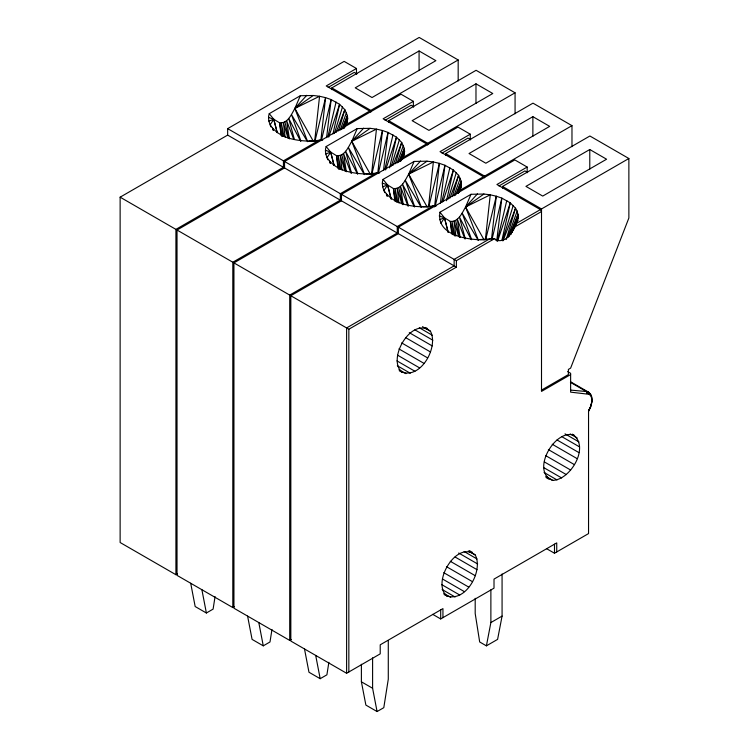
<?xml version="1.0" encoding="UTF-8"?>
<svg xmlns="http://www.w3.org/2000/svg" width="749" height="749" viewBox="0 0 749 749"><rect width="100%" height="100%" fill="white"/><g stroke="black" fill="none" stroke-linecap="round" stroke-linejoin="round"><path stroke-width="1.12" d="M402.26 372.525C386.119 359.192 411.978 315.881 430.46 331.264C439.148 347.789 419.168 382.187 399.264 370.792M447.069 596.27C430.928 582.947 456.787 539.636 475.259 555.018C483.948 571.543 463.977 605.941 444.073 594.547M574.343 435.328C554.728 428.016 530.152 472.057 552.706 480.371C570.794 479.969 590.558 446.001 572.339 434.177M314.702 140.934L319.561 96.275L313.222 95.488L300.312 95.732L269.247 113.67C267.59 118.192 269.153 122.799 271.035 126.956M371.598 173.787L376.457 129.128L370.128 128.332L357.217 128.585L326.143 146.523C324.486 151.045 326.049 155.642 327.931 159.809M428.503 206.64L433.353 161.971L427.024 161.185L414.113 161.438L383.048 179.376C381.391 183.898 382.954 188.495 384.836 192.652M485.399 239.493L490.258 194.824L483.92 194.038L471.018 194.291L439.944 212.229C436.021 235.673 468.34 240.157 485.165 239.802M320.89 140.063L325.581 97.651L319.561 96.275L294.872 108.446C291.53 114.12 287.756 123.697 279.63 122.845L273.778 119.26L268.498 117.387M377.796 172.916L382.486 130.495L376.457 129.128L351.777 141.299C348.425 146.973 344.652 156.55 336.535 155.698L330.683 152.113L325.403 150.24M434.57 206.911L439.382 163.348L433.353 161.971L408.673 174.143C405.331 179.816 401.558 189.394 393.431 188.551L387.579 184.966L382.299 183.093M491.466 239.764L496.287 196.201L490.258 194.824L465.578 206.996C462.227 212.669 458.454 222.247 450.336 221.404L444.485 217.819L439.204 215.946M326.592 137.666L331.142 99.57L325.581 97.651L314.992 141.009M383.488 170.519L388.038 132.423L382.486 130.495L371.897 173.852M440.393 203.372L444.943 165.267L439.382 163.348L428.793 206.705M496.737 240.841L501.839 198.12L496.287 196.201L485.698 239.558M215.066 596.597L213.1 609.115L206.378 613L195.171 606.531L190.695 583.246M271.971 629.45L269.996 641.968L263.274 645.844L252.076 639.384L247.591 616.099M328.867 662.303L326.901 674.821L320.179 678.697L308.972 672.237L304.497 648.952M475.194 598.301L475.194 613.515L479.678 641.968L486.401 645.844L490.876 622.569L490.876 589.8M502.073 573.977L502.073 616.099L497.598 639.384L486.401 645.844M332.959 133.912L339.587 104.298L331.142 99.57L321.461 140.138M389.611 167.898L396.483 137.151L388.038 132.423L378.367 172.991M446.507 200.751L453.379 170.004L444.943 165.267L435.263 205.844M501.886 240.429L510.284 202.857L501.839 198.12L491.896 239.82M327.875 136.795L336.086 101.986M384.771 169.648L392.982 134.839M441.667 202.502L449.877 167.692M497.242 240.972L506.783 200.545M338.511 130.897L344.83 109.635L339.587 104.298L328.736 137.076M395.406 163.75L401.726 142.488L396.483 137.151L385.641 169.929M452.312 196.594L458.631 175.332L453.379 170.004L442.902 201.687M506.221 239.521L515.527 208.185L510.284 202.857L497.636 241.094M334.447 133.313L342.518 106.864M391.343 166.166L399.414 139.717M448.248 199.019L456.319 172.57M502.457 240.691L513.215 205.423M590.661 406.042C592.412 401.623 592.927 395.397 588.677 392.233L570.747 381.887M510.884 234.315L518.374 217.201L517.175 211.106L515.527 208.185L503.019 240.794M342.78 128.641L347.424 115.58L344.83 109.635L336.067 132.461M399.676 161.494L404.329 148.424L401.726 142.488L392.972 165.314M456.965 193.261L461.225 181.277L458.631 175.332L449.868 198.157M511.155 233.735L518.13 214.13L508.786 236.75M340.149 130.167L346.478 112.556M397.054 163.02L403.374 145.409M453.95 195.863L460.27 178.253M507.691 237.527L517.175 211.106M343.931 128.219L347.667 118.651L347.424 115.58L341.647 129.577M400.827 161.072L404.572 151.495L404.329 148.424L398.543 162.43M458.978 190.733L461.468 184.348L461.225 181.277L455.448 195.283M513.795 228.904L518.374 217.201C515.658 226.9 508.402 244.661 495.267 239.839M307.67 141.673L294.872 108.446L300.312 95.732M364.566 174.526L351.777 141.299L357.217 128.585M421.462 207.37L408.673 174.143L414.113 161.438M478.368 240.223L465.578 206.996L471.018 194.291M343.173 128.641L347.667 118.651L347.199 121.703L344.493 127.452M400.078 161.494L404.572 151.495L404.095 154.556L401.398 160.305M457.424 193.345L461.468 184.348L461 187.409L458.294 193.148M590.746 406.173L591.935 401.174L591.579 396.418L589.051 394.283L570.626 392.148L570.626 373.292L567.658 371.579M546.527 548.643L554.494 553.239L588.545 533.588L588.545 410.714L590.371 406.988L588.545 411.444M344.044 127.976L347.199 121.703L344.063 127.676M401.473 159.78L404.095 154.556L401.483 159.528M458.369 192.633L461 187.409L458.388 192.381M511.633 232.19L517.896 220.262L513.168 229.662L516.726 223.258L540.385 209.598L541.508 211.536L514.582 227.078M344.418 127.573L346.019 124.699L369.688 111.039L326.227 85.948L356.468 68.487L356.468 74.207M401.848 159.462L402.925 157.552L426.584 143.892L383.123 118.801L413.364 101.34L413.364 107.051M458.219 193.27L459.82 190.405L483.479 176.745L440.028 151.654L470.269 134.193L470.269 139.904M269.247 113.67L273.778 119.26L270.174 124.783C279.237 138.986 297.915 141.177 313.354 141.205M326.143 146.523L330.683 152.113L327.079 157.636C336.638 172.551 356.393 174.058 372.468 174.152M383.048 179.376L387.579 184.966L383.975 190.48C393.291 205.048 412.502 206.902 428.259 206.949M440.88 223.333L444.485 217.819L439.944 212.229M588.545 410.714C592.45 405.949 592.412 399.376 590.465 393.908L589.051 394.283L588.677 392.233L586.345 391.512L570.626 390.107M313.335 141.243L294.872 108.446L306.753 95.301M370.231 174.086L351.777 141.299L363.649 128.154M427.136 206.939L408.673 174.143L420.554 161.007M484.032 239.792L465.578 206.996L477.45 193.86M588.677 392.233L586.907 393.599L586.345 391.512M294.872 108.446L313.222 95.488M351.777 141.299L370.128 128.332M408.673 174.143L427.024 161.185M465.578 206.996L483.92 194.038M227.659 128.631L456.375 260.68L456.375 267.15L227.659 135.101L227.659 128.631L344.147 61.381L356.468 68.487M177.401 573.846L175.912 574.708L120.13 542.51L120.13 197.174L227.659 135.101M328.221 87.38L354.23 72.372L356.917 73.926M331.826 89.618L331.826 87.895L419.187 37.45L458.173 59.957L458.173 80.948M419.075 50.969L355.232 87.83L372.038 97.529L435.881 60.669L419.075 50.969L419.075 70.621M331.826 87.895L370.802 110.393L458.173 59.957M385.126 120.233L411.126 105.225L413.813 106.77M388.722 122.462L388.722 120.739L476.092 70.303L515.069 92.801L515.069 113.801M475.98 83.813L412.137 120.673L428.934 130.373L492.776 93.513L475.98 83.813L475.98 103.474M388.722 120.739L427.707 143.246L515.069 92.801M442.022 153.086L468.031 138.069L470.718 139.623M445.627 155.315L445.627 153.592L532.988 103.156L571.974 125.654L571.974 146.654M532.876 116.666L469.033 153.526L485.839 163.226L549.682 126.366L532.876 116.666L532.876 136.318M445.627 153.592L484.603 176.099L571.974 125.654M527.165 172.757L527.165 167.046L496.924 184.507L540.385 209.598M498.928 185.939L524.927 170.922L527.614 172.476M502.523 188.168L502.523 186.445L589.894 136L628.87 158.507L628.87 218.006L570.626 368.115L568.388 369.416L568.388 374.584L541.387 390.173M589.781 149.519L525.938 186.379L542.735 196.079L606.578 159.219L589.781 149.519L589.781 169.171M502.523 186.445L541.508 208.952L628.87 158.507M456.375 260.68L494.499 238.669L497.327 240.326M120.13 197.174L348.847 329.232L456.375 267.15M570.626 374.584L541.508 391.399L541.508 208.952M413.364 101.34L401.043 94.224L284.554 161.484L284.554 167.945L177.026 230.027L177.026 575.363L232.808 607.561L234.306 606.699M470.269 134.193L457.948 127.077L341.46 194.337L341.46 200.798L233.931 262.88L233.931 608.207L289.713 640.414L291.202 639.552M527.165 167.046L514.844 159.93L398.356 227.181L398.356 233.651L290.827 295.733L290.827 641.06L346.609 673.267L380.211 653.868L380.211 644.814L442.94 608.6L442.94 617.653M432.725 614.349L440.693 618.946L494.012 588.162L494.012 579.108L556.741 542.894L556.741 551.947M490.876 622.569L502.073 616.099M361.392 664.251L361.392 681.805L365.877 705.081L377.075 711.55L383.797 707.674L388.282 679.212L388.282 640.601M268.816 121.123L273.778 119.26L277.196 132.564M325.712 153.976L330.683 152.113L334.101 165.417M382.617 186.829L387.579 184.966L391.278 199.374M439.513 219.682L444.485 217.819L448.183 232.227M308.934 141.009L322.707 140.1M365.83 173.862L379.603 172.953M422.726 206.715L436.508 205.806M479.632 239.568L494.499 238.669M314.234 140.737L317.613 141.018M371.13 173.59L373.386 173.777M321.48 140.55L319.42 140.063L283.44 160.838L283.44 167.299L175.912 229.381L175.912 574.708M378.376 173.403L376.316 172.916L340.336 193.682L340.336 200.152L232.808 262.234L232.808 607.561M435.281 206.256L433.222 205.76L397.242 226.535L397.242 233.005L289.713 295.087L289.713 640.414M493.207 239.343L490.118 238.613L454.137 259.388L454.137 265.858L346.609 327.94L346.609 673.267M570.41 382.308L587.478 392.186M425.61 327.472L427.604 328.624M422.473 326.648L430.46 331.264M419.271 327.725L432.248 335.224M414.89 329.85L432.856 340.224M409.282 332.678L432.248 345.935M405.499 337.546L430.46 351.955M570.195 433.933L577.189 437.968M564.999 433.858L578.977 441.929M401.651 342.902L427.604 357.891M561.619 436.555L579.586 446.928M557.013 439.953L578.977 452.639M398.936 348.912L423.897 363.321M552.228 444.251L577.189 458.66M397.616 355.204L419.571 367.881M396.97 360.887L414.937 371.261M548.38 449.606L574.343 464.595M397.316 365.746L410.293 373.236M398.983 369.632L405.977 373.667M545.675 455.617L570.626 470.026M544.345 461.908L566.3 474.585M543.699 467.591L561.666 477.965M544.055 472.45L557.031 479.94M545.721 476.336L552.706 480.371M546.002 477.497L548.998 479.22M469.417 550.646L472.413 552.378M468.275 550.983L475.259 555.018M464.071 551.479L477.047 558.969M458.697 553.024L477.656 563.978M455.083 557.003L477.047 569.689M450.299 561.301L475.259 575.709M446.46 566.656L472.413 581.636M443.745 572.667L468.696 587.076M442.416 578.958L464.38 591.635M441.77 584.641L459.736 595.015M442.125 589.5L455.102 596.99M443.792 593.386L450.776 597.421M361.392 681.805L372.599 688.265L377.075 711.55M478.19 240.289L462.18 213.165L471.617 239.577M421.284 207.445L405.284 180.312L414.721 206.724M364.389 174.592L348.379 147.459L357.825 173.88M306.893 140.737L291.483 114.606L300.92 141.027M471.327 239.717L459.418 217.004L465.298 238.837M414.422 206.864L402.513 184.151L408.392 205.984M357.526 174.011L345.617 151.298L351.496 173.131M300.621 141.158L288.721 118.445L294.301 139.192M387.214 196.135L386.353 193.963L387.139 196.126M464.801 238.828L457.293 219.176L460.129 237.461M407.905 205.984L400.397 186.323L403.234 204.608M351 173.131L343.501 153.47L346.328 171.755M293.683 139.183L286.595 120.617L289.432 138.902M458.706 236.618L454.034 221.152L455.888 235.916M401.801 203.765L397.139 188.299L398.992 203.063M344.905 170.922L340.233 155.446L342.087 170.21M288 138.069L283.337 122.602L285.191 137.357M444.485 217.819L448.174 232.349M387.579 184.966L390.997 198.382M330.683 152.113L334.091 165.529M273.778 119.26L277.196 132.676M455.607 220.412L459.54 237.489M398.711 187.559L402.634 204.636M341.806 154.706L345.476 170.65M284.91 121.853L288.58 137.797M454.961 236.094L452.012 221.545L453.342 234.999M397.831 202.118L395.107 188.692L396.436 202.155M340.935 169.274L338.211 155.839L339.54 169.302M284.03 136.421L281.306 122.986L282.635 136.449M315.694 655.422L320.179 678.697M258.798 622.569L263.274 645.844M201.893 589.716L206.378 613M452.237 233.8L450.336 221.404L451.741 233.903M395.332 200.947L393.431 188.551L394.835 201.06M338.604 169.227L336.535 155.698L337.939 168.207M281.708 136.374L279.63 122.845L281.034 135.354M554.494 544.186L554.494 553.239M484.603 176.099L484.603 177.822M440.693 609.892L440.693 618.946M427.707 143.246L427.707 144.969M372.599 657.847L372.599 688.265M370.802 110.393L370.802 112.116M348.847 329.232L348.847 671.975M330.318 163.282L329.457 161.11L330.243 163.273M273.413 130.429L272.561 128.257L273.338 130.42"/></g></svg>
